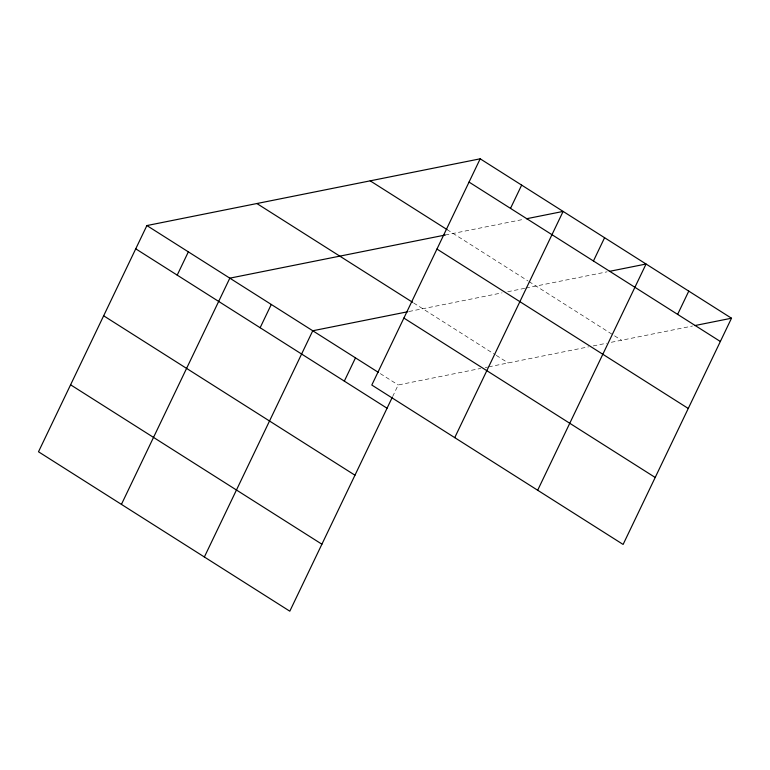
<?xml version="1.0" encoding="UTF-8"?>
<svg xmlns="http://www.w3.org/2000/svg" width="770" height="770" viewBox="0 0 770 770"><rect width="100%" height="100%" fill="white"/><g stroke="black" fill="none" stroke-linecap="round" stroke-linejoin="round"><path stroke-width="0.58" stroke-dasharray="3.85 2.89" d="M392.623 396.598L398.196 384.962L480.692 368.445M445.195 235.033L524.168 219.219M408.995 311.494L502.069 292.86M507.738 291.724L524.736 288.317M525.862 288.086L607.097 271.82M485.273 367.521L487.564 367.069M488.709 366.838L588.646 346.827M593.179 345.923L606.779 343.199M611.313 342.284L692.548 326.018M447.062 229.595L527.97 280.915M528.98 281.56L613.565 335.2M614.556 335.836L621.515 340.244M413.644 302.966L495.274 354.749M496.265 355.374L508.19 362.94M380.313 373.614L398.196 384.962"/><path stroke-width="1.16" d="M480.191 158.812L371.804 385.039L623.113 544.438L731.5 318.222L480.191 158.812L146.887 225.562L38.5 451.778L289.809 611.188L392.123 397.647M177.206 275.121L188.352 251.857M121.429 504.379L229.816 278.163L445.195 235.033M260.135 327.731L271.29 304.458M204.368 556.989L312.755 330.763L407.85 311.725M344.325 381.131L355.48 357.867M510.51 208.381L521.656 185.118M454.733 437.639L563.12 211.423L526.459 218.757M593.439 260.992L604.585 237.718M537.672 490.249L646.059 264.023L609.388 271.367M677.629 314.391L688.775 291.118M694.838 325.566L731.5 318.222M469.046 182.086L720.354 341.485M370.197 180.844L447.062 229.595M436.956 249.056L688.265 408.466M256.872 203.53L412.624 302.321M403.894 318.068L655.203 477.467M146.887 225.562L378.33 372.353M135.741 248.825L387.05 408.225M103.652 315.796L354.96 475.206M70.59 384.808L321.899 544.207"/></g></svg>
